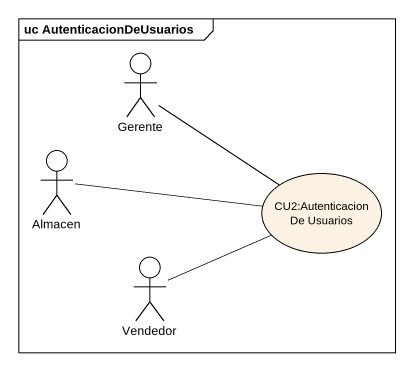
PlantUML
@startuml
mainframe uc AutenticacionDeUsuarios
actor Gerente
actor Almacen
usecase "CU2:Autenticacion De Usuarios" as CU2_Autenticacion_De
actor Vendedor
Gerente -- CU2_Autenticacion_De
Almacen -right- CU2_Autenticacion_De
Vendedor -right- CU2_Autenticacion_De
@enduml
